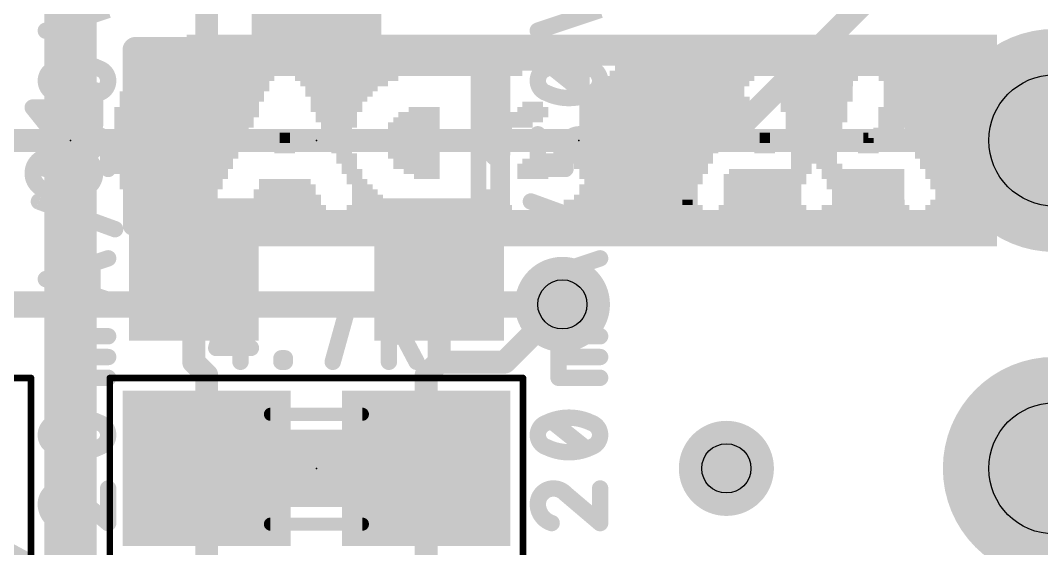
# Model space of a CAD drawing. Extents: x -33 to 53.6, y -8.2 to 46.5.
# Drawn here: x 8.5 to 16.41, y 18.43 to 22.52 of the extents above; entities that cross this region are included whole.
import ezdxf

# ---------------------------------------------------------------- set-up
doc = ezdxf.new("R2010")
doc.units = 0
for name, color, linetype in [('1', 12, 'CONTINUOUS'), ('16', 132, 'CONTINUOUS'), ('17', 110, 'CONTINUOUS'), ('18', 110, 'CONTINUOUS'), ('21', 253, 'CONTINUOUS'), ('22', 253, 'CONTINUOUS'), ('23', 53, 'CONTINUOUS'), ('25', 253, 'CONTINUOUS'), ('27', 253, 'CONTINUOUS'), ('29', 253, 'CONTINUOUS'), ('30', 253, 'CONTINUOUS'), ('31', 253, 'CONTINUOUS'), ('35', 253, 'CONTINUOUS'), ('39', 12, 'CONTINUOUS'), ('44', 253, 'CONTINUOUS'), ('51', 253, 'CONTINUOUS')]:
    doc.layers.add(name, color=color, linetype=linetype)

# ---------------------------------------------------------------- blocks, each defined once
blk = doc.blocks.new('ROUNDP')
at = {"const_width": 0.5}
blk.add_lwpolyline([(0, -0.25, 1), (0, 0.25, 1), (0, -0.25)], format="xyb", dxfattribs=at)
blk = doc.blocks.new('RECT')
blk.add_solid([(-0.5, -0.5), (0.5, -0.5), (-0.5, 0.5), (0.5, 0.5)])
blk = doc.blocks.new('ROUNDV')
at = {"const_width": 0.5}
blk.add_lwpolyline([(0, -0.25, 1), (0, 0.25, 1), (0, -0.25)], format="xyb", dxfattribs=at)

msp = doc.modelspace()

# ---------------------------------------------------------------- linework, layer by layer
at = {"layer": '1'}
for points, const_width in [([(8.89, 16.51), (8.89, 25.019)], 0.4064), ([(9.945, 22.733), (9.945, 21.805)], 0.1778), ([(9.945, 21.805), (10.16, 21.59)], 0.1778), ([(10.16, 21.59), (16.51, 21.59)], 0.1778), ([(9.845, 20.59), (9.845, 19.873)], 0.1778), ([(11.745, 19.873), (11.745, 20.59)], 0.1778), ([(12.253, 19.873), (12.7, 20.32)], 0.1778), ([(9.845, 19.873), (9.945, 19.773)], 0.1778), ([(11.645, 19.773), (11.745, 19.873)], 0.1778), ([(11.745, 19.873), (12.253, 19.873)], 0.1778), ([(9.945, 19.773), (9.945, 19.05)], 0.1778), ([(11.645, 19.05), (11.645, 19.773)], 0.1778), ([(9.945, 19.05), (9.945, 17.819)], 0.1778), ([(11.645, 19.05), (11.645, 16.725)], 0.1778)]:
    msp.add_lwpolyline(points, dxfattribs=dict(at, const_width=const_width))
at = {"layer": '1', "const_width": 0.0889}
for points in [[(9.9764, 21.8364, 1), (9.9136, 21.7736)], [(9.9006, 21.805, 1), (9.9894, 21.805)], [(10.16, 21.6345, 1), (10.16, 21.5455)], [(10.1286, 21.5586, 1), (10.1914, 21.6214)], [(9.8895, 20.59, 1), (9.8006, 20.59)], [(11.7895, 20.59, 1), (11.7006, 20.59)], [(12.7314, 20.2886, 1), (12.6686, 20.3514)], [(9.8764, 19.9044, 1), (9.8136, 19.8416)], [(11.745, 19.9175, 1), (11.745, 19.8285)], [(11.7764, 19.8416, 1), (11.7136, 19.9044)], [(12.2216, 19.9044, 1), (12.2844, 19.8416)], [(12.253, 19.8285, 1), (12.253, 19.9175)], [(9.8006, 19.873, 1), (9.8895, 19.873)], [(9.9894, 19.773, 1), (9.9006, 19.773)], [(11.6895, 19.773, 1), (11.6006, 19.773)], [(11.7006, 19.873, 1), (11.7895, 19.873)], [(9.9136, 19.7416, 1), (9.9764, 19.8044)], [(11.6136, 19.8044, 1), (11.6764, 19.7416)], [(9.9894, 19.05, 1), (9.9006, 19.05)], [(11.6895, 19.05, 1), (11.6006, 19.05)], [(9.9006, 19.05, 1), (9.9894, 19.05)], [(11.6006, 19.05, 1), (11.6895, 19.05)]]:
    msp.add_lwpolyline(points, format="xyb", dxfattribs=at)
at = {"layer": '16'}
for points, const_width in [([(16.51, 24.13), (13.97, 21.59)], 0.1778), ([(13.97, 21.59), (6.096, 21.59)], 0.1778), ([(7.6033, 20.32), (12.7, 20.32)], 0.2032)]:
    msp.add_lwpolyline(points, dxfattribs=dict(at, const_width=const_width))
for points, const_width in [([(13.97, 21.5455, 1), (13.97, 21.6345)], 0.0889), ([(13.9386, 21.6214, 1), (14.0014, 21.5586)], 0.0889), ([(12.7, 20.2692, 1), (12.7, 20.3708)], 0.1016)]:
    msp.add_lwpolyline(points, format="xyb", dxfattribs=dict(at, const_width=const_width))
at = {"layer": '21', "const_width": 0.2032}
for points in [[(9.995, 22.29), (9.395, 22.29)], [(9.395, 22.29), (9.395, 21.49)], [(11.595, 22.29), (12.195, 22.29)], [(12.195, 22.29), (12.195, 21.49)]]:
    msp.add_lwpolyline(points, dxfattribs=at)
at = {"layer": '21', "const_width": 0.1016}
for points in [[(9.395, 22.3408, 1), (9.395, 22.2392)], [(9.4458, 22.29, 1), (9.3442, 22.29)], [(9.995, 22.2392, 1), (9.995, 22.3408)], [(11.595, 22.3408, 1), (11.595, 22.2392)], [(12.2458, 22.29, 1), (12.1442, 22.29)], [(12.195, 22.2392, 1), (12.195, 22.3408)], [(9.3442, 21.49, 1), (9.4458, 21.49)], [(12.1442, 21.49, 1), (12.2458, 21.49)]]:
    msp.add_lwpolyline(points, format="xyb", dxfattribs=at)
at = {"layer": '22', "const_width": 0.0762}
msp.add_lwpolyline([(8.672, 18.301), (8.282, 18.511)], dxfattribs=at)
at = {"layer": '23'}
for p in [(8.89, 21.59), (10.795, 21.59), (12.827, 21.59), (10.795, 19.05)]:
    msp.add_point(p, dxfattribs=at)
at = {"layer": '25', "const_width": 0.127}
for points in [[(9.0805, 21.7106), (9.0805, 21.9787)], [(8.7051, 21.7106), (8.5979, 21.8446)], [(8.5979, 21.8446), (9.0805, 21.8446)], [(8.732, 21.4694), (8.9464, 21.4694)], [(8.9733, 21.4158), (9.0805, 21.5231)], [(8.9464, 21.2013), (8.732, 21.2013)]]:
    msp.add_lwpolyline(points, dxfattribs=at)
at = {"layer": '25'}
for points, const_width in [([(9.1123, 21.9787, 1), (9.0488, 21.9787)], 0.0635), ([(8.5979, 21.8764, 1), (8.5979, 21.8129)], 0.0635), ([(8.6227, 21.8644, 1), (8.5731, 21.8248)], 0.0635), ([(9.0805, 21.8129, 1), (9.0805, 21.8764)], 0.0635), ([(8.6804, 21.6907, 1), (8.7299, 21.7304)], 0.0635), ([(9.0488, 21.7106, 1), (9.1123, 21.7106)], 0.0635), ([(8.732, 21.4694, 1), (8.732, 21.2013)], 0.127), ([(8.732, 21.5012, 1), (8.732, 21.4377)], 0.0635), ([(8.732, 21.4377, 1), (8.732, 21.5012)], 0.0635), ([(8.9464, 21.5012, 1), (8.9464, 21.4377)], 0.0635), ([(8.9464, 21.2013, 1), (8.9464, 21.4694)], 0.127), ([(8.9464, 21.4377, 1), (8.9464, 21.5012)], 0.0635), ([(9.103, 21.5006, 1), (9.058, 21.5455)], 0.0635), ([(8.9508, 21.4383, 1), (8.9957, 21.3934)], 0.0635), ([(8.732, 21.2331, 1), (8.732, 21.1696)], 0.0635), ([(8.732, 21.1696, 1), (8.732, 21.2331)], 0.0635), ([(8.9464, 21.2331, 1), (8.9464, 21.1696)], 0.0635), ([(8.9464, 21.1696, 1), (8.9464, 21.2331)], 0.0635)]:
    msp.add_lwpolyline(points, format="xyb", dxfattribs=dict(at, const_width=const_width))
at = {"layer": '27', "const_width": 0.127}
for points in [[(8.6995, 22.4399), (9.1821, 22.6007)], [(12.5095, 22.4399), (12.9921, 22.6007)], [(9.0749, 21.9448), (8.8067, 22.1593)], [(12.8849, 21.9448), (12.6167, 22.1593)], [(8.6995, 21.3694), (8.6995, 21.6375)], [(9.0749, 21.6375), (9.0212, 21.6375)], [(12.5095, 21.3694), (12.5095, 21.6375)], [(12.8849, 21.6375), (12.8312, 21.6375)], [(8.914, 21.5303), (8.914, 21.3694)], [(9.1821, 21.3694), (9.1821, 21.5303)], [(12.724, 21.5303), (12.724, 21.3694)], [(12.9921, 21.3694), (12.9921, 21.5303)], [(8.914, 21.3694), (8.6995, 21.3694)], [(12.724, 21.3694), (12.5095, 21.3694)], [(9.2357, 20.9024), (8.6459, 21.1169)], [(13.0457, 20.9024), (12.4559, 21.1169)], [(8.6995, 20.5159), (9.1821, 20.6768)], [(12.5095, 20.5159), (12.9921, 20.6768)], [(9.0615, 20.6366), (9.0615, 20.3953)], [(12.8715, 20.6366), (12.8715, 20.3953)], [(9.1821, 20.355), (8.6995, 20.5159)], [(12.9921, 20.355), (12.5095, 20.5159)], [(10.1265, 20.3581), (10.0193, 19.9827)], [(10.7874, 20.3045), (10.7874, 20.3581)], [(10.7874, 20.3581), (11.0555, 20.3581)], [(11.0555, 20.3581), (10.9214, 19.8755)], [(11.3562, 19.8755), (11.3562, 20.3581)], [(11.5707, 20.1972), (11.3562, 20.0364)], [(11.5707, 19.8755), (11.4501, 20.1034)], [(8.9408, 20.0733), (9.1821, 20.0733)], [(10.207, 20.09), (10.207, 19.8755)], [(12.7508, 20.0733), (12.9921, 20.0733)], [(8.8604, 19.7515), (8.8604, 19.9928)], [(10.0193, 19.9827), (10.2874, 19.9827)], [(12.6704, 19.7515), (12.6704, 19.9928)], [(9.1821, 19.9124), (8.8604, 19.9124)], [(10.524, 19.8755), (10.524, 19.9023)], [(10.524, 19.9023), (10.5508, 19.9023)], [(10.5508, 19.8755), (10.524, 19.8755)], [(10.5508, 19.9023), (10.5508, 19.8755)], [(12.9921, 19.9124), (12.6704, 19.9124)], [(9.1821, 19.7515), (8.8604, 19.7515)], [(12.9921, 19.7515), (12.6704, 19.7515)], [(9.0749, 19.2017), (8.8067, 19.4161)], [(12.8849, 19.2017), (12.6167, 19.4161)], [(8.914, 18.8541), (9.1821, 18.6262)], [(9.1821, 18.6262), (9.1821, 18.8943)], [(12.724, 18.8541), (12.9921, 18.6262)], [(12.9921, 18.6262), (12.9921, 18.8943)]]:
    msp.add_lwpolyline(points, dxfattribs=at)
at = {"layer": '27'}
for points, const_width in [([(8.6895, 22.47, 1), (8.7095, 22.4097)], 0.0635), ([(12.4995, 22.47, 1), (12.5195, 22.4097)], 0.0635), ([(8.9408, 22.1861, 0.1139), (8.7665, 22.1459)], 0.127), ([(8.8266, 22.1841, 1), (8.7869, 22.1345)], 0.0635), ([(9.1151, 22.1459, 0.1139), (8.9408, 22.1861)], 0.127), ([(8.9408, 22.2179, 1), (8.9408, 22.1544)], 0.0635), ([(8.9408, 22.1544, 1), (8.9408, 22.2179)], 0.0635), ([(12.7508, 22.1861, 0.1139), (12.5765, 22.1459)], 0.127), ([(12.6366, 22.1841, 1), (12.5969, 22.1345)], 0.0635), ([(12.9251, 22.1459, 0.1139), (12.7508, 22.1861)], 0.127), ([(12.7508, 22.2179, 1), (12.7508, 22.1544)], 0.0635), ([(12.7508, 22.1544, 1), (12.7508, 22.2179)], 0.0635), ([(8.7665, 22.1459, 0.3205), (8.6995, 22.0521)], 0.127), ([(8.7526, 22.1745, 1), (8.7804, 22.1174)], 0.0635), ([(8.7768, 22.1159, 1), (8.7562, 22.176)], 0.0635), ([(9.1254, 22.176, 1), (9.1048, 22.1159)], 0.0635), ([(9.1821, 22.0521, 0.3205), (9.1151, 22.1459)], 0.127), ([(9.1012, 22.1174, 1), (9.129, 22.1745)], 0.0635), ([(12.5765, 22.1459, 0.3205), (12.5095, 22.0521)], 0.127), ([(12.5626, 22.1745, 1), (12.5904, 22.1174)], 0.0635), ([(12.5868, 22.1159, 1), (12.5662, 22.176)], 0.0635), ([(12.9354, 22.176, 1), (12.9148, 22.1159)], 0.0635), ([(12.9921, 22.0521, 0.3205), (12.9251, 22.1459)], 0.127), ([(12.9112, 22.1174, 1), (12.939, 22.1745)], 0.0635), ([(8.6995, 22.0521, 0.3205), (8.7665, 21.9582)], 0.127), ([(8.7312, 22.0521, 1), (8.6678, 22.0521)], 0.0635), ([(8.6678, 22.0521, 1), (8.7312, 22.0521)], 0.0635), ([(9.1151, 21.9582, 0.3205), (9.1821, 22.0521)], 0.127), ([(9.2138, 22.0521, 1), (9.1504, 22.0521)], 0.0635), ([(9.1504, 22.0521, 1), (9.2138, 22.0521)], 0.0635), ([(12.5095, 22.0521, 0.3205), (12.5765, 21.9582)], 0.127), ([(12.5412, 22.0521, 1), (12.4778, 22.0521)], 0.0635), ([(12.4778, 22.0521, 1), (12.5412, 22.0521)], 0.0635), ([(12.9251, 21.9582, 0.3205), (12.9921, 22.0521)], 0.127), ([(13.0238, 22.0521, 1), (12.9604, 22.0521)], 0.0635), ([(12.9604, 22.0521, 1), (13.0238, 22.0521)], 0.0635), ([(8.7804, 21.9868, 1), (8.7526, 21.9297)], 0.0635), ([(8.7665, 21.9582, 0.1139), (8.9408, 21.918)], 0.127), ([(8.7562, 21.9282, 1), (8.7768, 21.9883)], 0.0635), ([(8.9408, 21.918, 0.1139), (9.1151, 21.9582)], 0.127), ([(9.055, 21.92, 1), (9.0947, 21.9696)], 0.0635), ([(9.1048, 21.9883, 1), (9.1254, 21.9282)], 0.0635), ([(9.129, 21.9297, 1), (9.1012, 21.9868)], 0.0635), ([(12.5904, 21.9868, 1), (12.5626, 21.9297)], 0.0635), ([(12.5765, 21.9582, 0.1139), (12.7508, 21.918)], 0.127), ([(12.5662, 21.9282, 1), (12.5868, 21.9883)], 0.0635), ([(12.7508, 21.918, 0.1139), (12.9251, 21.9582)], 0.127), ([(12.865, 21.92, 1), (12.9047, 21.9696)], 0.0635), ([(12.9148, 21.9883, 1), (12.9354, 21.9282)], 0.0635), ([(12.939, 21.9297, 1), (12.9112, 21.9868)], 0.0635), ([(8.9408, 21.9498, 1), (8.9408, 21.8863)], 0.0635), ([(8.9408, 21.8863, 1), (8.9408, 21.9498)], 0.0635), ([(12.7508, 21.9498, 1), (12.7508, 21.8863)], 0.0635), ([(12.7508, 21.8863, 1), (12.7508, 21.9498)], 0.0635), ([(8.7313, 21.6375, 1), (8.6677, 21.6375)], 0.0635), ([(9.0212, 21.6375, 0.4142), (8.914, 21.5303)], 0.127), ([(9.0212, 21.6693, 1), (9.0212, 21.6058)], 0.0635), ([(9.0212, 21.6058, 1), (9.0212, 21.6693)], 0.0635), ([(9.1821, 21.5303, 0.4142), (9.0749, 21.6375)], 0.127), ([(9.0749, 21.6693, 1), (9.0749, 21.6058)], 0.0635), ([(9.0749, 21.6058, 1), (9.0749, 21.6693)], 0.0635), ([(12.5413, 21.6375, 1), (12.4778, 21.6375)], 0.0635), ([(12.8312, 21.6375, 0.4142), (12.724, 21.5303)], 0.127), ([(12.8312, 21.6693, 1), (12.8312, 21.6058)], 0.0635), ([(12.8312, 21.6058, 1), (12.8312, 21.6693)], 0.0635), ([(12.9921, 21.5303, 0.4142), (12.8849, 21.6375)], 0.127), ([(12.8849, 21.6693, 1), (12.8849, 21.6058)], 0.0635), ([(12.8849, 21.6058, 1), (12.8849, 21.6693)], 0.0635), ([(8.9457, 21.5303, 1), (8.8822, 21.5303)], 0.0635), ([(9.2139, 21.5303, 1), (9.1503, 21.5303)], 0.0635), ([(12.7557, 21.5303, 1), (12.6922, 21.5303)], 0.0635), ([(13.0239, 21.5303, 1), (12.9604, 21.5303)], 0.0635), ([(8.8822, 21.5303, 1), (8.9457, 21.5303)], 0.0635), ([(9.1503, 21.5303, 1), (9.2139, 21.5303)], 0.0635), ([(12.6922, 21.5303, 1), (12.7557, 21.5303)], 0.0635), ([(12.9604, 21.5303, 1), (13.0239, 21.5303)], 0.0635), ([(8.6995, 21.4011, 1), (8.6995, 21.3376)], 0.0635), ([(8.914, 21.3376, 1), (8.914, 21.4011)], 0.0635), ([(12.5095, 21.4011, 1), (12.5095, 21.3376)], 0.0635), ([(12.724, 21.3376, 1), (12.724, 21.4011)], 0.0635), ([(8.6677, 21.3694, 1), (8.7313, 21.3694)], 0.0635), ([(8.8822, 21.3694, 1), (8.9457, 21.3694)], 0.0635), ([(9.1503, 21.3694, 1), (9.2139, 21.3694)], 0.0635), ([(12.4778, 21.3694, 1), (12.5413, 21.3694)], 0.0635), ([(12.6922, 21.3694, 1), (12.7557, 21.3694)], 0.0635), ([(12.9604, 21.3694, 1), (13.0239, 21.3694)], 0.0635), ([(8.6567, 21.1468, 1), (8.635, 21.0871)], 0.0635), ([(12.4667, 21.1468, 1), (12.445, 21.0871)], 0.0635), ([(9.2249, 20.8726, 1), (9.2466, 20.9323)], 0.0635), ([(13.0349, 20.8726, 1), (13.0566, 20.9323)], 0.0635), ([(9.1921, 20.6467, 1), (9.1721, 20.7069)], 0.0635), ([(13.0021, 20.6467, 1), (12.9821, 20.7069)], 0.0635), ([(9.0932, 20.6366, 1), (9.0297, 20.6366)], 0.0635), ([(12.9032, 20.6366, 1), (12.8397, 20.6366)], 0.0635), ([(8.7095, 20.546, 1), (8.6895, 20.4858)], 0.0635), ([(8.6895, 20.546, 1), (8.7095, 20.4858)], 0.0635), ([(12.5195, 20.546, 1), (12.4995, 20.4858)], 0.0635), ([(12.4995, 20.546, 1), (12.5195, 20.4858)], 0.0635), ([(9.0297, 20.3953, 1), (9.0932, 20.3953)], 0.0635), ([(9.1721, 20.3249, 1), (9.1921, 20.3852)], 0.0635), ([(10.157, 20.3494, 1), (10.096, 20.3668)], 0.0635), ([(10.8191, 20.3581, 1), (10.7556, 20.3581)], 0.0635), ([(10.7874, 20.3898, 1), (10.7874, 20.3264)], 0.0635), ([(11.0861, 20.3496, 1), (11.0249, 20.3666)], 0.0635), ([(11.0555, 20.3264, 1), (11.0555, 20.3898)], 0.0635), ([(11.388, 20.3581, 1), (11.3245, 20.3581)], 0.0635), ([(12.8397, 20.3953, 1), (12.9032, 20.3953)], 0.0635), ([(12.9821, 20.3249, 1), (13.0021, 20.3852)], 0.0635), ([(10.7556, 20.3045, 1), (10.8191, 20.3045)], 0.0635), ([(11.5898, 20.1718, 1), (11.5517, 20.2226)], 0.0635), ([(11.4781, 20.1182, 1), (11.422, 20.0885)], 0.0635), ([(8.9408, 20.0733, 0.4142), (8.8604, 19.9928)], 0.127), ([(8.9408, 20.105, 1), (8.9408, 20.0415)], 0.0635), ([(8.9408, 20.0415, 1), (8.9408, 20.105)], 0.0635), ([(9.1821, 20.0415, 1), (9.1821, 20.105)], 0.0635), ([(10.2387, 20.09, 1), (10.1752, 20.09)], 0.0635), ([(11.3372, 20.0618, 1), (11.3753, 20.011)], 0.0635), ([(12.7508, 20.0733, 0.4142), (12.6704, 19.9928)], 0.127), ([(12.7508, 20.105, 1), (12.7508, 20.0415)], 0.0635), ([(12.7508, 20.0415, 1), (12.7508, 20.105)], 0.0635), ([(12.9921, 20.0415, 1), (12.9921, 20.105)], 0.0635), ([(8.8921, 19.9928, 1), (8.8286, 19.9928)], 0.0635), ([(8.8286, 19.9928, 1), (8.8921, 19.9928)], 0.0635), ([(9.9887, 19.9915, 1), (10.0498, 19.974)], 0.0635), ([(10.0193, 20.0145, 1), (10.0193, 19.951)], 0.0635), ([(10.2874, 19.951, 1), (10.2874, 20.0145)], 0.0635), ([(12.7021, 19.9928, 1), (12.6386, 19.9928)], 0.0635), ([(12.6386, 19.9928, 1), (12.7021, 19.9928)], 0.0635), ([(8.8604, 19.9442, 1), (8.8604, 19.8807)], 0.0635), ([(9.1821, 19.8807, 1), (9.1821, 19.9442)], 0.0635), ([(10.5557, 19.9023, 1), (10.4922, 19.9023)], 0.0635), ([(10.524, 19.9341, 1), (10.524, 19.8706)], 0.0635), ([(10.524, 19.9073, 1), (10.524, 19.8438)], 0.0635), ([(10.5825, 19.9023, 1), (10.519, 19.9023)], 0.0635), ([(10.5508, 19.8706, 1), (10.5508, 19.9341)], 0.0635), ([(10.5508, 19.8438, 1), (10.5508, 19.9073)], 0.0635), ([(12.6704, 19.9442, 1), (12.6704, 19.8807)], 0.0635), ([(12.9921, 19.8807, 1), (12.9921, 19.9442)], 0.0635), ([(10.1752, 19.8755, 1), (10.2387, 19.8755)], 0.0635), ([(10.4922, 19.8755, 1), (10.5557, 19.8755)], 0.0635), ([(10.519, 19.8755, 1), (10.5825, 19.8755)], 0.0635), ([(10.8908, 19.884, 1), (10.952, 19.867)], 0.0635), ([(11.3245, 19.8755, 1), (11.388, 19.8755)], 0.0635), ([(11.5427, 19.8606, 1), (11.5988, 19.8904)], 0.0635), ([(8.8604, 19.7833, 1), (8.8604, 19.7198)], 0.0635), ([(8.8286, 19.7515, 1), (8.8921, 19.7515)], 0.0635), ([(9.1821, 19.7198, 1), (9.1821, 19.7833)], 0.0635), ([(12.6386, 19.7515, 1), (12.7021, 19.7515)], 0.0635), ([(12.6704, 19.7833, 1), (12.6704, 19.7198)], 0.0635), ([(12.9921, 19.7198, 1), (12.9921, 19.7833)], 0.0635), ([(8.7665, 19.4027, 0.3205), (8.6995, 19.3089)], 0.127), ([(8.9408, 19.443, 0.1139), (8.7665, 19.4027)], 0.127), ([(8.7526, 19.4313, 1), (8.7804, 19.3742)], 0.0635), ([(8.7768, 19.3727, 1), (8.7562, 19.4328)], 0.0635), ([(8.8266, 19.4409, 1), (8.7869, 19.3914)], 0.0635), ([(9.1151, 19.4027, 0.1139), (8.9408, 19.443)], 0.127), ([(8.9408, 19.4747, 1), (8.9408, 19.4112)], 0.0635), ([(8.9408, 19.4112, 1), (8.9408, 19.4747)], 0.0635), ([(9.1254, 19.4328, 1), (9.1048, 19.3727)], 0.0635), ([(9.1821, 19.3089, 0.3205), (9.1151, 19.4027)], 0.127), ([(9.1012, 19.3742, 1), (9.129, 19.4313)], 0.0635), ([(12.5765, 19.4027, 0.3205), (12.5095, 19.3089)], 0.127), ([(12.7508, 19.443, 0.1139), (12.5765, 19.4027)], 0.127), ([(12.5626, 19.4313, 1), (12.5904, 19.3742)], 0.0635), ([(12.5868, 19.3727, 1), (12.5662, 19.4328)], 0.0635), ([(12.6366, 19.4409, 1), (12.5969, 19.3914)], 0.0635), ([(12.9251, 19.4027, 0.1139), (12.7508, 19.443)], 0.127), ([(12.7508, 19.4747, 1), (12.7508, 19.4112)], 0.0635), ([(12.7508, 19.4112, 1), (12.7508, 19.4747)], 0.0635), ([(12.9354, 19.4328, 1), (12.9148, 19.3727)], 0.0635), ([(12.9921, 19.3089, 0.3205), (12.9251, 19.4027)], 0.127), ([(12.9112, 19.3742, 1), (12.939, 19.4313)], 0.0635), ([(8.6995, 19.3089, 0.3205), (8.7665, 19.2151)], 0.127), ([(8.7312, 19.3089, 1), (8.6678, 19.3089)], 0.0635), ([(8.6678, 19.3089, 1), (8.7312, 19.3089)], 0.0635), ([(9.1151, 19.2151, 0.3205), (9.1821, 19.3089)], 0.127), ([(9.2138, 19.3089, 1), (9.1504, 19.3089)], 0.0635), ([(9.1504, 19.3089, 1), (9.2138, 19.3089)], 0.0635), ([(12.5095, 19.3089, 0.3205), (12.5765, 19.2151)], 0.127), ([(12.5412, 19.3089, 1), (12.4778, 19.3089)], 0.0635), ([(12.4778, 19.3089, 1), (12.5412, 19.3089)], 0.0635), ([(12.9251, 19.2151, 0.3205), (12.9921, 19.3089)], 0.127), ([(13.0238, 19.3089, 1), (12.9604, 19.3089)], 0.0635), ([(12.9604, 19.3089, 1), (13.0238, 19.3089)], 0.0635), ([(8.7665, 19.2151, 0.1139), (8.9408, 19.1748)], 0.127), ([(8.7804, 19.2436, 1), (8.7526, 19.1865)], 0.0635), ([(8.7562, 19.185, 1), (8.7768, 19.2451)], 0.0635), ([(8.9408, 19.1748, 0.1139), (9.1151, 19.2151)], 0.127), ([(8.9408, 19.2066, 1), (8.9408, 19.1431)], 0.0635), ([(8.9408, 19.1431, 1), (8.9408, 19.2066)], 0.0635), ([(9.055, 19.1769, 1), (9.0947, 19.2264)], 0.0635), ([(9.1048, 19.2451, 1), (9.1254, 19.185)], 0.0635), ([(9.129, 19.1865, 1), (9.1012, 19.2436)], 0.0635), ([(12.5765, 19.2151, 0.1139), (12.7508, 19.1748)], 0.127), ([(12.5904, 19.2436, 1), (12.5626, 19.1865)], 0.0635), ([(12.5662, 19.185, 1), (12.5868, 19.2451)], 0.0635), ([(12.7508, 19.1748, 0.1139), (12.9251, 19.2151)], 0.127), ([(12.7508, 19.2066, 1), (12.7508, 19.1431)], 0.0635), ([(12.7508, 19.1431, 1), (12.7508, 19.2066)], 0.0635), ([(12.865, 19.1769, 1), (12.9047, 19.2264)], 0.0635), ([(12.9148, 19.2451, 1), (12.9354, 19.185)], 0.0635), ([(12.939, 19.1865, 1), (12.9112, 19.2436)], 0.0635), ([(8.8202, 18.8943, 0.4142), (8.6995, 18.7737)], 0.127), ([(8.8202, 18.9261, 1), (8.8202, 18.8626)], 0.0635), ([(8.914, 18.8541, 0.2053), (8.8202, 18.8943)], 0.127), ([(8.8202, 18.8626, 1), (8.8202, 18.9261)], 0.0635), ([(8.9346, 18.8783, 1), (8.8934, 18.8299)], 0.0635), ([(8.891, 18.8322, 1), (8.937, 18.876)], 0.0635), ([(9.2139, 18.8943, 1), (9.1503, 18.8943)], 0.0635), ([(12.6302, 18.8943, 0.4142), (12.5095, 18.7737)], 0.127), ([(12.6302, 18.9261, 1), (12.6302, 18.8626)], 0.0635), ([(12.724, 18.8541, 0.2053), (12.6302, 18.8943)], 0.127), ([(12.6302, 18.8626, 1), (12.6302, 18.9261)], 0.0635), ([(12.7446, 18.8783, 1), (12.7034, 18.8299)], 0.0635), ([(12.701, 18.8322, 1), (12.747, 18.876)], 0.0635), ([(13.0239, 18.8943, 1), (12.9604, 18.8943)], 0.0635), ([(8.6995, 18.7737, 0.3252), (8.8067, 18.6262)], 0.127), ([(8.7312, 18.7737, 1), (8.6678, 18.7737)], 0.0635), ([(12.5095, 18.7737, 0.3252), (12.6167, 18.6262)], 0.127), ([(12.5412, 18.7737, 1), (12.4778, 18.7737)], 0.0635), ([(8.6677, 18.7737, 1), (8.7312, 18.7737)], 0.0635), ([(12.4777, 18.7737, 1), (12.5412, 18.7737)], 0.0635), ([(8.797, 18.596, 1), (8.8165, 18.6564)], 0.0635), ([(9.1615, 18.602, 1), (9.2027, 18.6504)], 0.0635), ([(12.607, 18.596, 1), (12.6265, 18.6564)], 0.0635), ([(12.9715, 18.602, 1), (13.0127, 18.6504)], 0.0635), ([(9.1503, 18.6262, 1), (9.2139, 18.6262)], 0.0635), ([(12.9604, 18.6262, 1), (13.0239, 18.6262)], 0.0635)]:
    msp.add_lwpolyline(points, format="xyb", dxfattribs=dict(at, const_width=const_width))
at = {"layer": '39', "const_width": 0.0508}
for points in [[(5.385, 19.75), (8.585, 19.75)], [(8.585, 19.75), (8.585, 18.35)], [(9.195, 18.35), (9.195, 19.75)], [(9.195, 19.75), (12.395, 19.75)], [(12.395, 19.75), (12.395, 18.35)]]:
    msp.add_lwpolyline(points, dxfattribs=at)
at = {"layer": '39', "const_width": 0.0254}
for points in [[(8.5977, 19.75, 1), (8.5723, 19.75)], [(8.585, 19.7373, 1), (8.585, 19.7627)], [(9.2077, 19.75, 1), (9.1823, 19.75)], [(9.195, 19.7627, 1), (9.195, 19.7373)], [(12.4077, 19.75, 1), (12.3823, 19.75)], [(12.395, 19.7373, 1), (12.395, 19.7627)]]:
    msp.add_lwpolyline(points, format="xyb", dxfattribs=at)
at = {"layer": '44'}
for centre, radius in [((16.51, 21.59), 0.508), ((12.7, 20.32), 0.1905), ((16.51, 19.05), 0.508), ((13.97, 19.05), 0.1905)]:
    msp.add_circle(centre, radius, dxfattribs=at)
at = {"layer": '51'}
for points, const_width in [([(9.3726, 20.9296), (9.3726, 22.2504)], 0.1524), ([(9.3726, 22.2504), (12.2174, 22.2504)], 0.1524), ([(12.2174, 22.2504), (12.2174, 20.9296)], 0.1524), ([(12.2174, 20.9296), (9.3726, 20.9296)], 0.1524), ([(11.151, 19.469), (10.439, 19.469)], 0.1016), ([(11.151, 18.618), (10.439, 18.618)], 0.1016)]:
    msp.add_lwpolyline(points, dxfattribs=dict(at, const_width=const_width))
for points, const_width in [([(9.4107, 22.2504, 1), (9.3345, 22.2504)], 0.0762), ([(9.3726, 22.2885, 1), (9.3726, 22.2123)], 0.0762), ([(12.2555, 22.2504, 1), (12.1793, 22.2504)], 0.0762), ([(12.2174, 22.2123, 1), (12.2174, 22.2885)], 0.0762), ([(9.3726, 20.9677, 1), (9.3726, 20.8915)], 0.0762), ([(9.3345, 20.9296, 1), (9.4107, 20.9296)], 0.0762), ([(12.1793, 20.9296, 1), (12.2555, 20.9296)], 0.0762), ([(12.2174, 20.8915, 1), (12.2174, 20.9677)], 0.0762), ([(10.439, 19.4944, 1), (10.439, 19.4436)], 0.0508), ([(11.151, 19.4436, 1), (11.151, 19.4944)], 0.0508), ([(10.439, 18.6434, 1), (10.439, 18.5926)], 0.0508), ([(11.151, 18.5926, 1), (11.151, 18.6434)], 0.0508)]:
    msp.add_lwpolyline(points, format="xyb", dxfattribs=dict(at, const_width=const_width))

# ---------------------------------------------------------------- block references
at = {"layer": '1', "xscale": 0.8, "yscale": 0.9}
for p in [(10.795, 22.69), (9.845, 20.59), (11.745, 20.59)]:
    msp.add_blockref('RECT', p, dxfattribs=at)
at = {"layer": '1', "xscale": 1.1, "rotation": 180}
for p in [(9.945, 19.05), (11.645, 19.05)]:
    msp.add_blockref('RECT', p, dxfattribs=at)
at = {"layer": '17', "xscale": 1.524, "yscale": 1.524, "rotation": 180}
for p in [(16.51, 21.59), (16.51, 21.59), (16.51, 19.05), (16.51, 19.05)]:
    msp.add_blockref('ROUNDP', p, dxfattribs=at)
at = {"layer": '18', "xscale": 0.7366, "yscale": 0.7366}
for p in [(12.7, 20.32), (12.7, 20.32), (13.97, 19.05), (13.97, 19.05)]:
    msp.add_blockref('ROUNDV', p, dxfattribs=at)
at = {"layer": '21', "yscale": 0.04}
for p, xscale in [((14.787, 22.39), 2.56), ((14.687, 22.31), 2.76), ((14.727, 22.35), 2.68), ((14.627, 22.23), 2.88), ((14.647, 22.27), 2.84), ((14.587, 22.15), 2.96), ((14.607, 22.19), 2.92), ((13.607, 22.07), 1.16), ((14.047, 22.11), 1.96), ((14.667, 22.07), 0.64), ((15.267, 22.07), 0.16), ((15.827, 22.07), 0.48), ((13.547, 21.99), 1.12), ((13.587, 22.03), 1.12), ((14.667, 22.03), 0.56), ((14.667, 21.99), 0.56), ((15.267, 22.03), 0.16), ((15.267, 21.99), 0.16), ((15.827, 22.03), 0.48), ((15.827, 21.99), 0.48), ((13.507, 21.91), 1.12), ((13.547, 21.95), 1.12), ((14.687, 21.95), 0.52), ((14.687, 21.91), 0.52), ((15.267, 21.95), 0.16), ((15.267, 21.91), 0.16), ((15.827, 21.95), 0.48), ((15.827, 21.91), 0.48), ((13.507, 21.87), 1.12), ((13.507, 21.83), 1.12), ((14.687, 21.87), 0.44), ((14.687, 21.83), 0.44), ((15.247, 21.83), 0.2), ((15.267, 21.87), 0.16), ((15.827, 21.87), 0.48), ((15.827, 21.83), 0.48), ((13.467, 21.79), 1.12), ((13.467, 21.75), 1.12), ((14.687, 21.79), 0.44), ((14.707, 21.75), 0.4), ((15.247, 21.79), 0.2), ((15.247, 21.75), 0.2), ((15.827, 21.79), 0.48), ((15.827, 21.75), 0.48), ((13.447, 21.71), 1.08), ((13.447, 21.67), 1.08), ((14.687, 21.71), 0.36), ((14.707, 21.67), 0.32), ((15.227, 21.67), 0.24), ((15.247, 21.71), 0.2), ((15.827, 21.71), 0.48), ((15.827, 21.67), 0.48), ((13.427, 21.63), 1.04), ((13.427, 21.59), 1.04), ((14.267, 21.63), 0.08), ((14.267, 21.59), 0.08), ((14.707, 21.63), 0.32), ((14.727, 21.59), 0.28), ((15.227, 21.63), 0.24), ((15.827, 21.63), 0.48), ((15.827, 21.59), 0.48), ((14.247, 21.55), 0.12), ((14.267, 21.51), 0.16), ((14.707, 21.55), 0.24), ((14.727, 21.51), 0.2), ((15.827, 21.55), 0.48), ((15.827, 21.51), 0.48), ((13.387, 21.47), 0.96), ((13.387, 21.43), 0.96), ((14.727, 21.47), 0.2), ((14.747, 21.43), 0.16), ((15.827, 21.47), 0.48), ((15.827, 21.43), 0.48), ((13.367, 21.39), 0.92), ((13.387, 21.35), 0.88), ((14.767, 21.39), 0.2), ((15.027, 21.35), 0.64), ((15.827, 21.39), 0.48), ((15.827, 21.35), 0.48), ((13.367, 21.31), 0.84), ((13.367, 21.27), 0.84), ((14.267, 21.27), 0.4), ((15.027, 21.31), 0.64), ((15.047, 21.27), 0.6), ((15.827, 21.31), 0.48), ((15.827, 21.27), 0.48), ((13.367, 21.23), 0.76), ((13.367, 21.19), 0.76), ((14.247, 21.23), 0.44), ((14.267, 21.19), 0.48), ((15.047, 21.23), 0.6), ((15.067, 21.19), 0.56), ((15.827, 21.23), 0.48), ((15.827, 21.19), 0.48), ((13.387, 21.15), 0.72), ((13.387, 21.11), 0.72), ((14.247, 21.15), 0.52), ((14.267, 21.11), 0.56), ((15.067, 21.15), 0.56), ((15.067, 21.11), 0.56), ((15.827, 21.15), 0.48), ((15.827, 21.11), 0.48), ((13.427, 21.07), 0.72), ((14.587, 21.03), 2.96), ((14.247, 21.07), 0.6), ((15.047, 21.07), 0.68), ((15.807, 21.07), 0.52), ((14.607, 20.99), 2.92), ((14.627, 20.95), 2.88), ((14.647, 20.91), 2.84), ((14.687, 20.87), 2.76), ((14.727, 20.83), 2.68), ((14.787, 20.79), 2.56)]:
    msp.add_blockref('RECT', p, dxfattribs=dict(at, xscale=xscale))
for p in [(15.567, 22.11), (13.407, 21.55), (13.407, 21.51)]:
    msp.add_blockref('RECT', p, dxfattribs=at)
at = {"layer": '22', "yscale": 0.04, "rotation": 180}
for p, xscale in [((12.89, 22.39), 6.2), ((12.79, 22.31), 6.4), ((12.83, 22.35), 6.32), ((12.75, 22.23), 6.48), ((12.77, 22.27), 6.44), ((11.21, 22.15), 3.56), ((12.73, 22.19), 6.52), ((14.55, 22.15), 2.88), ((9.91, 22.07), 1.12), ((10.89, 22.11), 3), ((11.03, 22.07), 0.8), ((12.13, 22.07), 0.28), ((12.77, 22.11), 0.36), ((12.81, 22.07), 0.2), ((14.57, 22.11), 2.84), ((13.45, 22.07), 0.6), ((14.05, 22.07), 0.2), ((14.67, 22.07), 0.64), ((15.57, 22.07), 0.84), ((9.87, 22.03), 1.12), ((9.87, 21.99), 1.12), ((11.01, 22.03), 0.68), ((10.99, 21.99), 0.56), ((12.09, 22.03), 0.2), ((12.07, 21.99), 0.16), ((12.83, 22.03), 0.16), ((12.87, 21.99), 0.16), ((13.45, 22.03), 0.52), ((13.45, 21.99), 0.52), ((14.03, 22.03), 0.16), ((14.03, 21.99), 0.16), ((14.65, 22.03), 0.6), ((14.63, 21.99), 0.56), ((15.59, 22.03), 0.8), ((15.59, 21.99), 0.8), ((9.83, 21.95), 1.12), ((9.83, 21.91), 1.12), ((10.97, 21.95), 0.52), ((10.97, 21.91), 0.44), ((12.07, 21.95), 0.16), ((12.09, 21.91), 0.2), ((12.87, 21.95), 0.16), ((12.91, 21.91), 0.16), ((13.47, 21.95), 0.48), ((13.47, 21.91), 0.48), ((14.03, 21.95), 0.16), ((14.05, 21.91), 0.2), ((14.65, 21.95), 0.52), ((14.63, 21.91), 0.48), ((15.61, 21.95), 0.76), ((15.61, 21.91), 0.76), ((9.79, 21.83), 1.12), ((9.81, 21.87), 1.08), ((10.95, 21.87), 0.4), ((10.95, 21.83), 0.4), ((11.63, 21.83), 0.24), ((12.09, 21.87), 0.2), ((12.11, 21.83), 0.24), ((12.47, 21.83), 0.24), ((12.47, 21.87), 0.16), ((12.91, 21.87), 0.16), ((12.93, 21.83), 0.2), ((13.49, 21.87), 0.44), ((13.49, 21.83), 0.44), ((14.05, 21.87), 0.2), ((14.05, 21.83), 0.2), ((14.63, 21.87), 0.48), ((14.61, 21.83), 0.44), ((15.61, 21.87), 0.76), ((15.63, 21.83), 0.72), ((9.79, 21.79), 1.12), ((9.77, 21.75), 1.08), ((10.95, 21.79), 0.32), ((10.95, 21.75), 0.32), ((11.57, 21.75), 0.36), ((11.59, 21.79), 0.32), ((12.29, 21.79), 0.6), ((12.27, 21.75), 0.56), ((12.93, 21.79), 0.2), ((12.95, 21.75), 0.24), ((13.51, 21.79), 0.4), ((13.51, 21.75), 0.4), ((14.05, 21.79), 0.2), ((14.07, 21.75), 0.24), ((14.63, 21.79), 0.4), ((14.63, 21.75), 0.4), ((15.63, 21.79), 0.72), ((15.65, 21.75), 0.68), ((9.77, 21.71), 1.08), ((9.75, 21.67), 1.04), ((10.97, 21.71), 0.28), ((10.95, 21.67), 0.24), ((11.55, 21.71), 0.4), ((11.55, 21.67), 0.4), ((12.23, 21.71), 0.48), ((12.15, 21.67), 0.32), ((12.95, 21.71), 0.24), ((12.97, 21.67), 0.28), ((13.53, 21.71), 0.36), ((13.53, 21.67), 0.36), ((14.07, 21.71), 0.24), ((14.07, 21.67), 0.24), ((14.61, 21.71), 0.36), ((14.61, 21.67), 0.36), ((15.65, 21.71), 0.68), ((15.67, 21.67), 0.64), ((9.75, 21.63), 1.04), ((10.55, 21.63), 0.08), ((10.55, 21.59), 0.08), ((10.97, 21.63), 0.2), ((10.97, 21.59), 0.2), ((11.55, 21.63), 0.4), ((11.55, 21.59), 0.4), ((12.11, 21.63), 0.24), ((12.07, 21.59), 0.16), ((12.95, 21.59), 0.4), ((12.95, 21.63), 0.32), ((13.55, 21.63), 0.32), ((13.55, 21.59), 0.32), ((14.07, 21.63), 0.24), ((14.61, 21.63), 0.28), ((14.61, 21.59), 0.28), ((15.05, 21.63), 0.04), ((15.07, 21.59), 0.08), ((15.67, 21.63), 0.64), ((15.69, 21.59), 0.6), ((9.71, 21.51), 0.96), ((10.55, 21.51), 0.16), ((10.57, 21.55), 0.12), ((10.99, 21.55), 0.16), ((10.99, 21.51), 0.16), ((11.55, 21.55), 0.4), ((11.55, 21.51), 0.4), ((12.07, 21.55), 0.16), ((12.05, 21.51), 0.12), ((12.91, 21.51), 0.56), ((12.93, 21.55), 0.44), ((13.57, 21.55), 0.28), ((13.57, 21.51), 0.28), ((14.59, 21.55), 0.24), ((14.59, 21.51), 0.24), ((15.05, 21.55), 0.12), ((15.07, 21.51), 0.16), ((15.69, 21.55), 0.6), ((15.71, 21.51), 0.56), ((9.71, 21.47), 0.96), ((9.69, 21.43), 0.92), ((11.03, 21.47), 0.16), ((11.03, 21.43), 0.16), ((11.55, 21.47), 0.4), ((11.57, 21.43), 0.36), ((12.05, 21.47), 0.12), ((12.05, 21.43), 0.12), ((12.81, 21.43), 0.84), ((12.83, 21.47), 0.72), ((13.57, 21.47), 0.28), ((13.59, 21.43), 0.24), ((14.57, 21.47), 0.2), ((14.57, 21.43), 0.2), ((15.71, 21.47), 0.56), ((15.73, 21.43), 0.52), ((9.69, 21.39), 0.92), ((9.67, 21.35), 0.88), ((11.05, 21.39), 0.12), ((11.07, 21.35), 0.16), ((11.57, 21.39), 0.36), ((11.61, 21.35), 0.28), ((12.05, 21.39), 0.12), ((12.05, 21.35), 0.12), ((12.51, 21.39), 0.32), ((12.49, 21.35), 0.28), ((13.01, 21.39), 0.44), ((13.03, 21.35), 0.4), ((13.59, 21.39), 0.24), ((13.61, 21.35), 0.2), ((14.31, 21.35), 0.64), ((14.55, 21.39), 0.16), ((15.73, 21.39), 0.52), ((15.75, 21.35), 0.48), ((9.69, 21.31), 0.84), ((9.67, 21.27), 0.8), ((10.55, 21.27), 0.4), ((11.09, 21.31), 0.12), ((11.11, 21.27), 0.16), ((11.65, 21.31), 0.2), ((12.05, 21.31), 0.12), ((12.05, 21.27), 0.12), ((12.47, 21.31), 0.24), ((13.05, 21.31), 0.44), ((13.07, 21.27), 0.4), ((13.61, 21.31), 0.2), ((13.63, 21.27), 0.16), ((14.27, 21.31), 0.64), ((14.27, 21.27), 0.64), ((15.07, 21.27), 0.4), ((15.75, 21.31), 0.48), ((15.77, 21.27), 0.44), ((9.67, 21.23), 0.8), ((9.67, 21.19), 0.72), ((10.55, 21.19), 0.48), ((10.57, 21.23), 0.44), ((11.15, 21.23), 0.16), ((11.17, 21.19), 0.2), ((12.05, 21.23), 0.12), ((12.07, 21.19), 0.16), ((13.07, 21.23), 0.48), ((13.07, 21.19), 0.48), ((13.63, 21.23), 0.16), ((13.65, 21.19), 0.12), ((14.25, 21.23), 0.6), ((14.25, 21.19), 0.6), ((15.05, 21.23), 0.44), ((15.07, 21.19), 0.48), ((15.77, 21.23), 0.44), ((15.79, 21.19), 0.4), ((9.67, 21.15), 0.72), ((9.69, 21.11), 0.68), ((10.55, 21.11), 0.56), ((10.57, 21.15), 0.52), ((11.19, 21.15), 0.24), ((11.21, 21.11), 0.28), ((12.09, 21.15), 0.2), ((12.11, 21.11), 0.24), ((13.03, 21.11), 0.64), ((13.07, 21.15), 0.56), ((13.65, 21.15), 0.12), ((13.67, 21.11), 0.08), ((14.25, 21.15), 0.6), ((14.25, 21.11), 0.6), ((15.05, 21.15), 0.52), ((15.07, 21.11), 0.56), ((15.77, 21.11), 0.44), ((15.79, 21.15), 0.4), ((9.75, 21.07), 0.72), ((11.41, 21.03), 3.96), ((10.57, 21.07), 0.6), ((11.25, 21.07), 0.44), ((12.13, 21.07), 0.36), ((13.03, 21.07), 0.72), ((14.79, 21.03), 2.4), ((13.69, 21.07), 0.12), ((14.25, 21.07), 0.68), ((15.05, 21.07), 0.6), ((15.75, 21.07), 0.48), ((11.45, 20.99), 3.96), ((12.75, 20.95), 6.48), ((14.77, 20.99), 2.44), ((12.77, 20.91), 6.44), ((12.79, 20.87), 6.4), ((12.83, 20.83), 6.32), ((12.89, 20.79), 6.2)]:
    msp.add_blockref('RECT', p, dxfattribs=dict(at, xscale=xscale))
for p in [(9.73, 21.59), (9.73, 21.55)]:
    msp.add_blockref('RECT', p, dxfattribs=at)
at = {"layer": '29', "xscale": 1.0032, "yscale": 1.1032}
for p in [(10.795, 22.69), (9.845, 20.59), (11.745, 20.59)]:
    msp.add_blockref('RECT', p, dxfattribs=at)
at = {"layer": '29', "rotation": 180}
for name, p, xscale, yscale in [('ROUNDP', (16.51, 21.59), 1.7272, 1.7272), ('ROUNDP', (16.51, 19.05), 1.7272, 1.7272), ('RECT', (9.945, 19.05), 1.3032, 1.2032), ('RECT', (11.645, 19.05), 1.3032, 1.2032)]:
    msp.add_blockref(name, p, dxfattribs=dict(at, xscale=xscale, yscale=yscale))
at = {"layer": '30', "xscale": 1.7272, "yscale": 1.7272, "rotation": 180}
for p in [(16.51, 21.59), (16.51, 19.05)]:
    msp.add_blockref('ROUNDP', p, dxfattribs=at)
at = {"layer": '31', "xscale": 0.8, "yscale": 0.9}
for p in [(10.795, 22.69), (9.845, 20.59), (11.745, 20.59)]:
    msp.add_blockref('RECT', p, dxfattribs=at)
at = {"layer": '31', "xscale": 1.1, "rotation": 180}
for p in [(9.945, 19.05), (11.645, 19.05)]:
    msp.add_blockref('RECT', p, dxfattribs=at)
at = {"layer": '35', "xscale": 0.3998, "yscale": 0.6, "rotation": 180}
msp.add_blockref('RECT', (10.795, 19.05), dxfattribs=at)
at = {"layer": '51', "xscale": 0.5001, "yscale": 0.95, "rotation": 180}
for p in [(10.2148, 19.0449), (11.3832, 19.0449)]:
    msp.add_blockref('RECT', p, dxfattribs=at)

doc.saveas('drawing.dxf')
